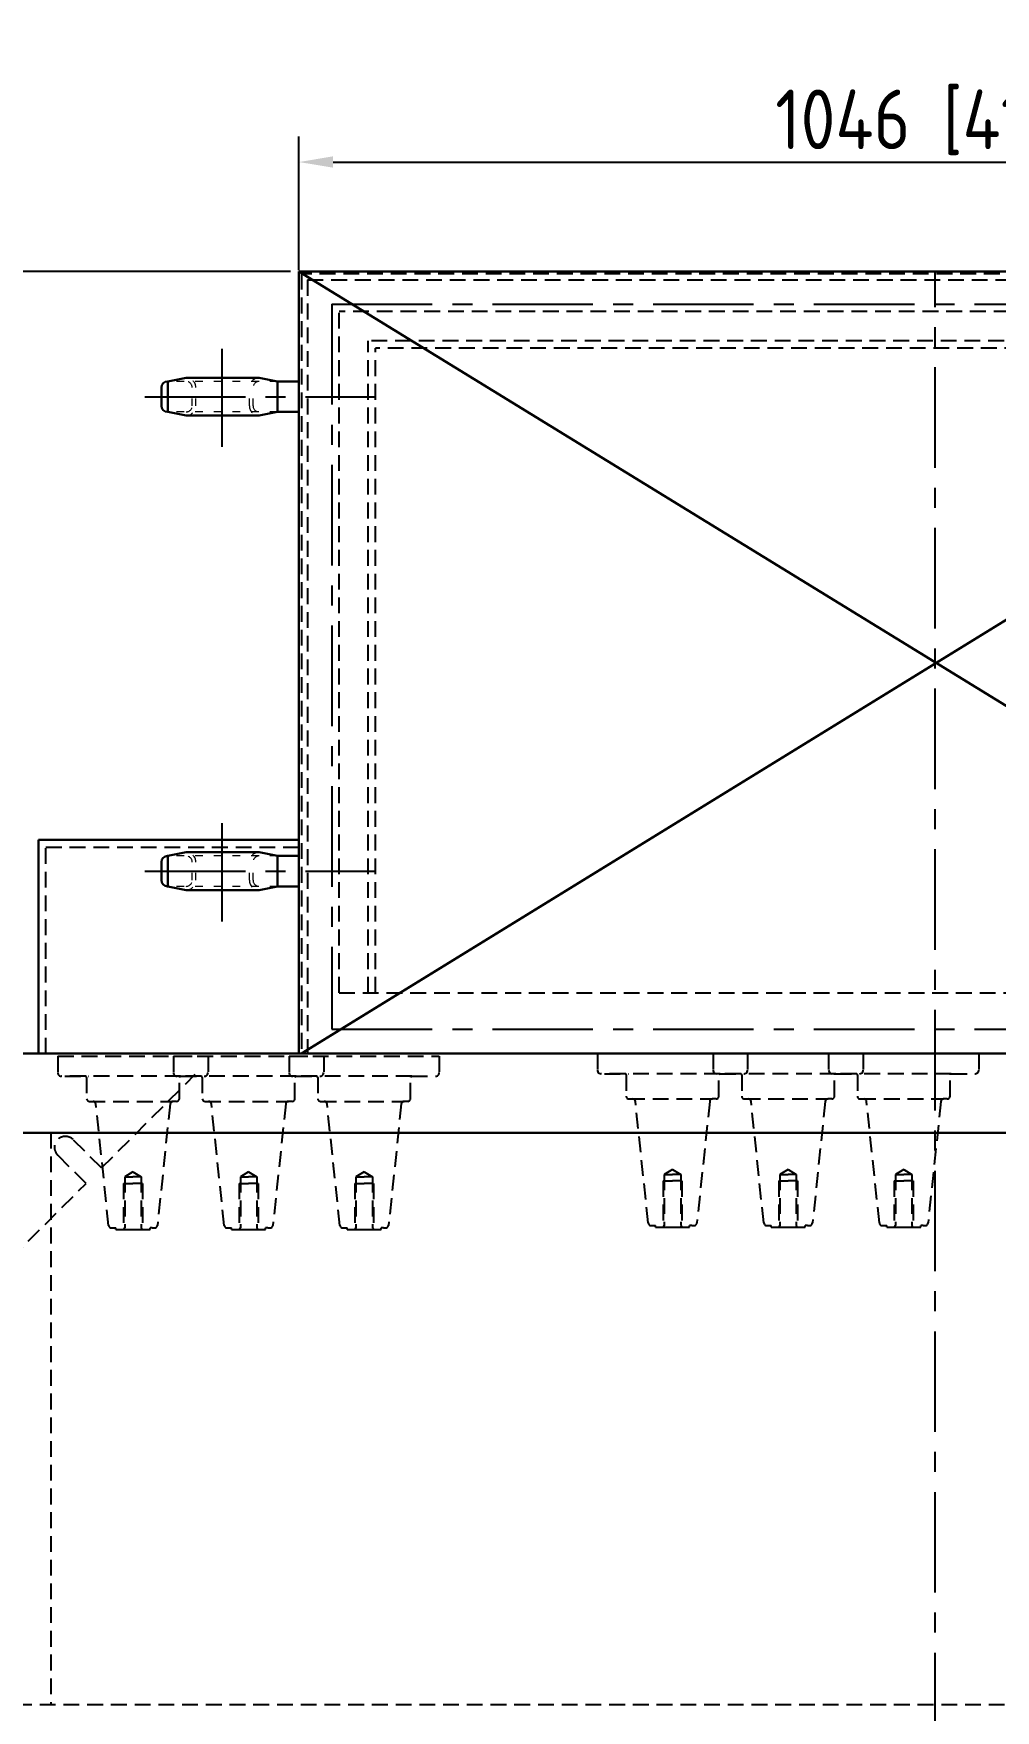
# Model space of a CAD drawing. Header units: millimetres. Extents: x 226184 to 236274, y -181921 to -175474.
# Drawn here: x 227816 to 228606, y -180069 to -178690 of the extents above; entities that cross this region are included whole.
import ezdxf

# ---------------------------------------------------------------- set-up
doc = ezdxf.new("R2010")
doc.units = ezdxf.units.MM
doc.header["$LTSCALE"] = 13
for name, pattern in [('ACAD_ISO03W100', [1.18, 0.47, -0.71]), ('CENTER', [50.8, 31.75, -6.35, 6.35, -6.35]), ('CENTERX2', [101.6, 63.5, -12.7, 12.7, -12.7]), ('DASHED', [0.75, 0.5, -0.25])]:
    doc.linetypes.add(name, pattern=pattern)
doc.layers.get('0').update_dxf_attribs({"color": 1, "linetype": 'CENTER'})
doc.layers.add('1', color=4, linetype='Continuous')
doc.layers.add('4虚线层', color=6, linetype='DASHED')
doc.layers.add('2细实线', color=3, linetype='Continuous', lineweight=20)
doc.layers.add('标注、文本', color=3, linetype='Continuous', lineweight=25)
doc.styles.get("Standard").update_dxf_attribs({"font": 'gbenor.shx', "bigfont": 'gbcbig.shx'})
doc.dimstyles.new('英寸 1-10', dxfattribs={"dimscale": 14, "dimtxt": 3.5, "dimasz": 2, "dimexe": 1.5, "dimexo": 0.5, "dimgap": 0.5, "dimtad": 1, "dimtoh": 1, "dimdec": 1, "dimdsep": 46, "dimtxsty": 'Standard', "dimcen": 2.5, "dimclrd": 3, "dimclre": 3, "dimclrt": 3, "dimadec": 0, "dimazin": 2, "dimtfac": 1, "dimtdec": 1, "dimtmove": 0, "dimatfit": 2, "dimfxl": 1, "dimarcsym": 0})

# ---------------------------------------------------------------- blocks, each defined once
blk = doc.blocks.new('*D178')
at = {"layer": '2细实线', "color": 3, "linetype": 'ByBlock', "lineweight": -2}
for p, q in [((227781.8, -179999.2), (227781.8, -180307.3)), ((229331.8, -179999.2), (229331.8, -180307.3)), ((227809.8, -180286.3), (229303.8, -180286.3))]:
    blk.add_line(p, q, dxfattribs=at)
at = {"layer": '2细实线', "color": 3, "linetype": 'ByBlock'}
for points in [[(227809.8, -180281.7), (227809.8, -180291), (227781.8, -180286.3)], [(229303.8, -180281.7), (229303.8, -180291), (229331.8, -180286.3)]]:
    blk.add_solid(points, dxfattribs=at)
at = {"layer": 'Defpoints', "color": 0, "linetype": 'ByBlock'}
for p in [(227781.8, -179992.2), (229331.8, -179992.2), (229331.8, -180286.3)]:
    blk.add_point(p, dxfattribs=at)
at = {"layer": '2细实线', "color": 3, "linetype": 'ByBlock', "insert": (228556.8, -180253.8), "char_height": 49, "attachment_point": 5}
blk.add_mtext('1550 [61.0]', dxfattribs=at)
blk = doc.blocks.new('*D195')
at = {"layer": '2细实线', "color": 3, "linetype": 'ByBlock', "lineweight": -2}
for p, q in [((227774.8, -179529), (227649.8, -179529)), ((227670.8, -180062), (227670.8, -179571)), ((227966.2, -180104), (227649.8, -180104))]:
    blk.add_line(p, q, dxfattribs=at)
at = {"layer": '2细实线', "color": 3, "linetype": 'ByBlock'}
for points in [[(227663.8, -179571), (227677.8, -179571), (227670.8, -179529)], [(227663.8, -180062), (227677.8, -180062), (227670.8, -180104)]]:
    blk.add_solid(points, dxfattribs=at)
at = {"layer": 'Defpoints', "color": 0, "linetype": 'ByBlock'}
for p in [(227670.8, -179529), (227781.8, -179529), (227973.2, -180104)]:
    blk.add_point(p, dxfattribs=at)
at = {"layer": '2细实线', "color": 3, "linetype": 'ByBlock', "insert": (227625.5, -179816.5), "char_height": 73.5, "attachment_point": 5, "rotation": 90}
blk.add_mtext('575 [22.6]', dxfattribs=at)
blk = doc.blocks.new('*D221')
at = {"layer": '2细实线', "color": 3, "linetype": 'ByBlock', "lineweight": -2}
for p, q in [((228026.8, -178886), (227649.8, -178886)), ((227670.8, -178914), (227670.8, -179501)), ((228014.2, -179529), (227649.8, -179529))]:
    blk.add_line(p, q, dxfattribs=at)
at = {"layer": '2细实线', "color": 3, "linetype": 'ByBlock'}
for points in [[(227666.1, -178914), (227675.5, -178914), (227670.8, -178886)], [(227666.1, -179501), (227675.5, -179501), (227670.8, -179529)]]:
    blk.add_solid(points, dxfattribs=at)
at = {"layer": 'Defpoints', "color": 0, "linetype": 'ByBlock'}
for p in [(228033.8, -178886), (227670.8, -179529), (228021.2, -179529)]:
    blk.add_point(p, dxfattribs=at)
at = {"layer": '2细实线', "color": 3, "linetype": 'ByBlock', "insert": (227638.3, -179207.5), "char_height": 49, "attachment_point": 5, "rotation": 90}
blk.add_mtext('643 [25.3]', dxfattribs=at)
blk = doc.blocks.new('*D222')
at = {"layer": '2细实线', "color": 3, "linetype": 'ByBlock', "lineweight": -2}
for p, q in [((228033.8, -178885), (228033.8, -178775.1)), ((229079.8, -178897.5), (229079.8, -178775.1)), ((228061.8, -178796.1), (229051.8, -178796.1))]:
    blk.add_line(p, q, dxfattribs=at)
at = {"layer": '2细实线', "color": 3, "linetype": 'ByBlock'}
for points in [[(228061.8, -178791.4), (228061.8, -178800.7), (228033.8, -178796.1)], [(229051.8, -178791.4), (229051.8, -178800.7), (229079.8, -178796.1)]]:
    blk.add_solid(points, dxfattribs=at)
at = {"layer": 'Defpoints', "color": 0, "linetype": 'ByBlock'}
for p in [(229079.8, -178796.1), (228033.8, -178892), (229079.8, -178904.5)]:
    blk.add_point(p, dxfattribs=at)
at = {"layer": '2细实线', "color": 3, "linetype": 'ByBlock', "insert": (228556.8, -178763.5), "char_height": 49, "attachment_point": 5}
blk.add_mtext('1046 [41.2]', dxfattribs=at)

msp = doc.modelspace()

# ---------------------------------------------------------------- linework, layer by layer
at = {"color": 7, "linetype": 'ByBlock', "lineweight": 30}
for p, q in [((227781.769, -179528.981), (229331.769, -179528.981)), ((229131.769, -179528.981), (227981.769, -179528.981)), ((227781.769, -179593.981), (229331.769, -179593.981))]:
    msp.add_line(p, q, dxfattribs=at)
at = {"layer": '1', "color": 1, "linetype": 'CENTERX2', "lineweight": -3, "ltscale": 0.1}
for p, q in [((228556.769, -180103.981), (228556.769, -178885.981)), ((228060.769, -178912.981), (229052.769, -178912.981)), ((228060.769, -178912.981), (228060.769, -179508.981)), ((227970.778, -179030.317), (227970.778, -178949.624)), ((227907.157, -178988.981), (228095.769, -178988.981)), ((227970.778, -179420.317), (227970.778, -179339.624)), ((227907.157, -179378.981), (228095.769, -179378.981)), ((228060.769, -179508.981), (229052.769, -179508.981))]:
    msp.add_line(p, q, dxfattribs=at)
at = {"layer": '4虚线层', "ltscale": 2}
for p, q in [((229077.769, -178887.981), (228035.769, -178887.981)), ((228035.769, -178887.981), (228035.769, -179528.981)), ((228040.769, -178892.981), (229072.769, -178892.981)), ((228040.769, -178892.981), (228040.769, -179528.981)), ((228066.769, -179478.981), (228066.769, -178918.981)), ((229046.769, -178918.981), (228066.769, -178918.981)), ((228090.769, -179478.981), (228090.769, -178942.981)), ((229022.769, -178942.981), (228090.769, -178942.981)), ((228096.769, -179478.981), (228096.769, -178948.981)), ((229016.769, -178948.981), (228096.769, -178948.981)), ((227825.769, -179528.981), (227825.769, -179359.291)), ((227825.769, -179359.291), (228033.769, -179359.291)), ((228066.769, -179478.981), (229046.769, -179478.981)), ((227835.631, -179531.023), (227835.631, -179544.566)), ((227835.631, -179531.023), (227959.1, -179531.023)), ((227930.631, -179531.023), (227930.631, -179544.566)), ((227930.631, -179531.023), (228054.1, -179531.023)), ((227959.1, -179531.023), (227959.1, -179544.566)), ((228025.631, -179531.023), (228025.631, -179544.566)), ((228025.631, -179531.023), (228149.1, -179531.023)), ((228054.1, -179531.023), (228054.1, -179544.566)), ((228149.1, -179531.023), (228149.1, -179544.566)), ((228279.076, -179528.981), (228279.076, -179542.525)), ((228279.076, -179528.981), (228402.546, -179528.981)), ((228374.076, -179528.981), (228374.076, -179542.525)), ((228374.076, -179528.981), (228497.546, -179528.981)), ((228402.546, -179528.981), (228402.546, -179542.525)), ((228469.065, -179528.981), (228469.065, -179542.525)), ((228469.065, -179528.981), (228592.534, -179528.981)), ((228497.546, -179528.981), (228497.546, -179542.525)), ((228592.534, -179528.981), (228592.534, -179542.525)), ((227936.447, -179547.542), (227838.607, -179547.542)), ((227841.417, -179547.542), (227861.094, -179547.542)), ((227859.256, -179548.575), (227859.256, -179566.005)), ((227871.489, -179622.973), (227948.48, -179545.981)), ((228031.447, -179547.542), (227933.607, -179547.542)), ((227935.475, -179566.005), (227935.475, -179548.575)), ((227936.417, -179547.542), (227956.094, -179547.542)), ((227936.447, -179547.542), (227956.124, -179547.542)), ((227954.256, -179548.575), (227954.256, -179566.005)), ((228126.447, -179547.542), (228028.607, -179547.542)), ((228030.475, -179566.005), (228030.475, -179548.575)), ((228031.417, -179547.542), (228051.094, -179547.542)), ((228031.447, -179547.542), (228051.124, -179547.542)), ((228049.256, -179548.575), (228049.256, -179566.005)), ((228125.475, -179566.005), (228125.475, -179548.575)), ((228126.447, -179547.542), (228146.124, -179547.542)), ((228379.892, -179545.5), (228282.052, -179545.5)), ((228284.862, -179545.5), (228304.539, -179545.5)), ((228302.701, -179546.533), (228302.701, -179563.963)), ((228474.892, -179545.5), (228377.052, -179545.5)), ((228378.921, -179563.963), (228378.921, -179546.533)), ((228379.862, -179545.5), (228399.539, -179545.5)), ((228379.892, -179545.5), (228399.57, -179545.5)), ((228397.701, -179546.533), (228397.701, -179563.963)), ((228569.881, -179545.5), (228472.041, -179545.5)), ((228473.921, -179563.963), (228473.921, -179546.533)), ((228474.851, -179545.5), (228494.528, -179545.5)), ((228474.892, -179545.5), (228494.57, -179545.5)), ((228492.69, -179546.533), (228492.69, -179563.963)), ((228568.909, -179563.963), (228568.909, -179546.533)), ((228569.881, -179545.5), (228589.559, -179545.5)), ((228305.009, -179566.21), (228373.576, -179566.21)), ((228400.009, -179566.21), (228468.576, -179566.21)), ((228494.998, -179566.21), (228563.565, -179566.21)), ((227861.564, -179568.252), (227930.131, -179568.252)), ((227956.564, -179568.252), (228025.131, -179568.252)), ((228051.564, -179568.252), (228120.131, -179568.252)), ((227829.769, -179593.981), (227829.769, -180063.981)), ((227871.489, -179622.973), (227848.154, -179599.638)), ((227858.761, -179635.701), (227835.426, -179612.366)), ((227890.594, -179630.26), (227890.594, -179672.287)), ((227904.077, -179630.26), (227904.077, -179672.287)), ((227985.594, -179630.26), (227985.594, -179672.287)), ((227999.077, -179630.26), (227999.077, -179672.287)), ((228080.594, -179630.26), (228080.594, -179672.287)), ((228094.077, -179630.26), (228094.077, -179672.287)), ((228333.068, -179633.623), (228333.068, -179671.52)), ((228333.068, -179633.623), (228340.781, -179633.623)), ((228334.039, -179628.218), (228334.039, -179670.245)), ((228348.554, -179633.623), (228340.781, -179633.623)), ((228347.522, -179628.218), (228347.522, -179670.245)), ((228348.554, -179633.623), (228348.554, -179671.52)), ((228428.068, -179633.623), (228428.068, -179671.52)), ((228428.068, -179633.623), (228435.781, -179633.623)), ((228429.039, -179628.218), (228429.039, -179670.245)), ((228443.554, -179633.623), (228435.781, -179633.623)), ((228442.522, -179628.218), (228442.522, -179670.245)), ((228443.554, -179633.623), (228443.554, -179671.52)), ((228523.056, -179633.623), (228523.056, -179671.52)), ((228523.056, -179633.623), (228530.769, -179633.623)), ((228524.028, -179628.218), (228524.028, -179670.245)), ((228538.543, -179633.623), (228530.769, -179633.623)), ((228537.511, -179628.218), (228537.511, -179670.245)), ((228538.543, -179633.623), (228538.543, -179671.52)), ((227783.769, -179710.692), (227858.761, -179635.701)), ((227889.622, -179635.665), (227889.622, -179673.562)), ((227889.622, -179635.665), (227897.335, -179635.665)), ((227905.109, -179635.665), (227897.335, -179635.665)), ((227905.109, -179635.665), (227905.109, -179673.562)), ((227984.622, -179635.665), (227984.622, -179673.562)), ((227984.622, -179635.665), (227992.335, -179635.665)), ((228000.109, -179635.665), (227992.335, -179635.665)), ((228000.109, -179635.665), (228000.109, -179673.562)), ((228079.622, -179635.665), (228079.622, -179673.562)), ((228079.622, -179635.665), (228087.335, -179635.665)), ((228095.109, -179635.665), (228087.335, -179635.665)), ((228095.109, -179635.665), (228095.109, -179673.562)), ((227879.601, -179672.287), (227883.367, -179672.287)), ((227883.367, -179673.562), (227883.367, -179672.287)), ((227890.594, -179672.287), (227889.622, -179673.562)), ((227890.594, -179673.562), (227904.077, -179673.562)), ((227904.077, -179672.287), (227905.109, -179673.562)), ((227913.247, -179672.287), (227911.364, -179672.287)), ((227913.247, -179672.287), (227915.069, -179672.287)), ((227974.601, -179672.287), (227978.367, -179672.287)), ((227978.367, -179673.562), (227978.367, -179672.287)), ((227985.594, -179672.287), (227984.622, -179673.562)), ((227985.594, -179673.562), (227999.077, -179673.562)), ((227999.077, -179672.287), (228000.109, -179673.562)), ((228008.247, -179672.287), (228006.364, -179672.287)), ((228008.247, -179672.287), (228010.069, -179672.287)), ((228069.601, -179672.287), (228073.367, -179672.287)), ((228073.367, -179673.562), (228073.367, -179672.287)), ((228080.594, -179672.287), (228079.622, -179673.562)), ((228080.594, -179673.562), (228094.077, -179673.562)), ((228094.077, -179672.287), (228095.109, -179673.562)), ((228103.247, -179672.287), (228101.364, -179672.287)), ((228103.247, -179672.287), (228105.069, -179672.287)), ((228323.047, -179670.245), (228326.812, -179670.245)), ((228326.812, -179671.52), (228326.812, -179670.245)), ((228334.039, -179670.245), (228333.068, -179671.52)), ((228334.039, -179671.52), (228347.522, -179671.52)), ((228347.522, -179670.245), (228348.554, -179671.52)), ((228356.692, -179670.245), (228354.81, -179670.245)), ((228356.692, -179670.245), (228358.514, -179670.245)), ((228418.047, -179670.245), (228421.812, -179670.245)), ((228421.812, -179671.52), (228421.812, -179670.245)), ((228429.039, -179670.245), (228428.068, -179671.52)), ((228429.039, -179671.52), (228442.522, -179671.52)), ((228442.522, -179670.245), (228443.554, -179671.52)), ((228451.692, -179670.245), (228449.81, -179670.245)), ((228451.692, -179670.245), (228453.514, -179670.245)), ((228513.036, -179670.245), (228516.801, -179670.245)), ((228516.801, -179671.52), (228516.801, -179670.245)), ((228524.028, -179670.245), (228523.056, -179671.52)), ((228524.028, -179671.52), (228537.511, -179671.52)), ((228537.511, -179670.245), (228538.543, -179671.52)), ((228546.681, -179670.245), (228544.799, -179670.245)), ((228546.681, -179670.245), (228548.503, -179670.245)), ((227781.75, -180063.981), (229331.769, -180063.981))]:
    msp.add_line(p, q, dxfattribs=at)
for points in [[(227835.631, -179544.566), (227835.692, -179545.295), (227835.995, -179546.024), (227836.481, -179546.692), (227837.089, -179547.117), (227837.817, -179547.421), (227838.607, -179547.542)], [(227859.256, -179548.575), (227859.134, -179548.028), (227858.77, -179547.664), (227858.224, -179547.542)], [(227930.631, -179544.566), (227930.692, -179545.295), (227930.995, -179546.024), (227931.481, -179546.692), (227932.089, -179547.117), (227932.817, -179547.421), (227933.607, -179547.542)], [(227936.447, -179547.542), (227935.961, -179547.664), (227935.597, -179548.028), (227935.475, -179548.575)], [(227954.256, -179548.575), (227954.134, -179548.028), (227953.77, -179547.664), (227953.224, -179547.542)], [(227956.124, -179547.542), (227956.853, -179547.421), (227957.582, -179547.117), (227958.25, -179546.692), (227958.675, -179546.024), (227958.979, -179545.295), (227959.1, -179544.566)], [(228025.631, -179544.566), (228025.692, -179545.295), (228025.995, -179546.024), (228026.481, -179546.692), (228027.089, -179547.117), (228027.817, -179547.421), (228028.607, -179547.542)], [(228031.447, -179547.542), (228030.961, -179547.664), (228030.597, -179548.028), (228030.475, -179548.575)], [(228049.256, -179548.575), (228049.134, -179548.028), (228048.77, -179547.664), (228048.224, -179547.542)], [(228051.124, -179547.542), (228051.853, -179547.421), (228052.582, -179547.117), (228053.25, -179546.692), (228053.675, -179546.024), (228053.979, -179545.295), (228054.1, -179544.566)], [(228126.447, -179547.542), (228125.961, -179547.664), (228125.597, -179548.028), (228125.475, -179548.575)], [(228146.124, -179547.542), (228146.853, -179547.421), (228147.582, -179547.117), (228148.25, -179546.692), (228148.675, -179546.024), (228148.979, -179545.295), (228149.1, -179544.566)], [(228279.076, -179542.525), (228279.137, -179543.253), (228279.441, -179543.982), (228279.927, -179544.65), (228280.534, -179545.075), (228281.263, -179545.379), (228282.052, -179545.5)], [(228302.701, -179546.533), (228302.58, -179545.986), (228302.215, -179545.622), (228301.669, -179545.5)], [(228374.076, -179542.525), (228374.137, -179543.253), (228374.441, -179543.982), (228374.927, -179544.65), (228375.534, -179545.075), (228376.263, -179545.379), (228377.052, -179545.5)], [(228379.892, -179545.5), (228379.406, -179545.622), (228379.042, -179545.986), (228378.921, -179546.533)], [(228397.701, -179546.533), (228397.58, -179545.986), (228397.215, -179545.622), (228396.669, -179545.5)], [(228399.57, -179545.5), (228400.298, -179545.379), (228401.027, -179545.075), (228401.695, -179544.65), (228402.12, -179543.982), (228402.424, -179543.253), (228402.546, -179542.525)], [(228469.065, -179542.525), (228469.126, -179543.253), (228469.43, -179543.982), (228469.916, -179544.65), (228470.523, -179545.075), (228471.252, -179545.379), (228472.041, -179545.5)], [(228474.892, -179545.5), (228474.406, -179545.622), (228474.042, -179545.986), (228473.921, -179546.533)], [(228492.69, -179546.533), (228492.569, -179545.986), (228492.204, -179545.622), (228491.658, -179545.5)], [(228494.57, -179545.5), (228495.298, -179545.379), (228496.027, -179545.075), (228496.695, -179544.65), (228497.12, -179543.982), (228497.424, -179543.253), (228497.546, -179542.525)], [(228569.881, -179545.5), (228569.395, -179545.622), (228569.031, -179545.986), (228568.909, -179546.533)], [(228589.559, -179545.5), (228590.287, -179545.379), (228591.016, -179545.075), (228591.684, -179544.65), (228592.109, -179543.982), (228592.413, -179543.253), (228592.534, -179542.525)], [(227859.256, -179566.005), (227859.377, -179566.673), (227859.681, -179567.341), (227860.167, -179567.827), (227860.835, -179568.131), (227861.564, -179568.252)], [(227933.167, -179568.252), (227933.896, -179568.131), (227934.504, -179567.827), (227934.989, -179567.341), (227935.354, -179566.673), (227935.475, -179566.005)], [(227954.256, -179566.005), (227954.377, -179566.673), (227954.681, -179567.341), (227955.167, -179567.827), (227955.835, -179568.131), (227956.564, -179568.252)], [(228028.167, -179568.252), (228028.896, -179568.131), (228029.504, -179567.827), (228029.989, -179567.341), (228030.354, -179566.673), (228030.475, -179566.005)], [(228049.256, -179566.005), (228049.377, -179566.673), (228049.681, -179567.341), (228050.167, -179567.827), (228050.835, -179568.131), (228051.564, -179568.252)], [(228123.167, -179568.252), (228123.896, -179568.131), (228124.504, -179567.827), (228124.989, -179567.341), (228125.354, -179566.673), (228125.475, -179566.005)], [(228302.701, -179563.963), (228302.823, -179564.631), (228303.126, -179565.299), (228303.612, -179565.785), (228304.28, -179566.089), (228305.009, -179566.21)], [(228320.8, -179668.18), (228310.293, -179568.275), (228310.111, -179567.607), (228309.746, -179567.061), (228309.26, -179566.635), (228308.653, -179566.332), (228307.985, -179566.21)], [(228376.613, -179566.21), (228373.576, -179566.21), (228372.908, -179566.332), (228372.361, -179566.635), (228371.815, -179567.061), (228371.511, -179567.607), (228371.329, -179568.275), (228360.822, -179668.18)], [(228376.613, -179566.21), (228377.342, -179566.089), (228377.949, -179565.785), (228378.435, -179565.299), (228378.799, -179564.631), (228378.921, -179563.963)], [(228397.701, -179563.963), (228397.823, -179564.631), (228398.126, -179565.299), (228398.612, -179565.785), (228399.28, -179566.089), (228400.009, -179566.21)], [(228415.8, -179668.18), (228405.293, -179568.275), (228405.111, -179567.607), (228404.746, -179567.061), (228404.26, -179566.635), (228403.653, -179566.332), (228402.985, -179566.21)], [(228471.613, -179566.21), (228468.576, -179566.21), (228467.908, -179566.332), (228467.361, -179566.635), (228466.815, -179567.061), (228466.511, -179567.607), (228466.329, -179568.275), (228455.822, -179668.18)], [(228471.613, -179566.21), (228472.342, -179566.089), (228472.949, -179565.785), (228473.435, -179565.299), (228473.799, -179564.631), (228473.921, -179563.963)], [(228492.69, -179563.963), (228492.812, -179564.631), (228493.115, -179565.299), (228493.601, -179565.785), (228494.269, -179566.089), (228494.998, -179566.21)], [(228510.788, -179668.18), (228500.282, -179568.275), (228500.1, -179567.607), (228499.735, -179567.061), (228499.249, -179566.635), (228498.642, -179566.332), (228497.974, -179566.21)], [(228566.602, -179566.21), (228563.565, -179566.21), (228562.897, -179566.332), (228562.35, -179566.635), (228561.804, -179567.061), (228561.5, -179567.607), (228561.318, -179568.275), (228550.811, -179668.18)], [(228566.602, -179566.21), (228567.33, -179566.089), (228567.938, -179565.785), (228568.424, -179565.299), (228568.788, -179564.631), (228568.909, -179563.963)], [(227877.354, -179670.222), (227866.848, -179570.317), (227866.665, -179569.649), (227866.301, -179569.102), (227865.815, -179568.677), (227865.208, -179568.374), (227864.54, -179568.252)], [(227933.167, -179568.252), (227930.131, -179568.252), (227929.463, -179568.374), (227928.916, -179568.677), (227928.37, -179569.102), (227928.066, -179569.649), (227927.884, -179570.317), (227917.377, -179670.222)], [(227972.354, -179670.222), (227961.848, -179570.317), (227961.665, -179569.649), (227961.301, -179569.102), (227960.815, -179568.677), (227960.208, -179568.374), (227959.54, -179568.252)], [(228028.167, -179568.252), (228025.131, -179568.252), (228024.463, -179568.374), (228023.916, -179568.677), (228023.37, -179569.102), (228023.066, -179569.649), (228022.884, -179570.317), (228012.377, -179670.222)], [(228067.354, -179670.222), (228056.848, -179570.317), (228056.665, -179569.649), (228056.301, -179569.102), (228055.815, -179568.677), (228055.208, -179568.374), (228054.54, -179568.252)], [(228123.167, -179568.252), (228120.131, -179568.252), (228119.463, -179568.374), (228118.916, -179568.677), (228118.37, -179569.102), (228118.066, -179569.649), (228117.884, -179570.317), (228107.377, -179670.222)], [(227897.335, -179626.191), (227890.594, -179630.26), (227897.335, -179630.26)], [(227897.335, -179626.191), (227904.077, -179630.26), (227897.335, -179630.26)], [(227992.335, -179626.191), (227985.594, -179630.26), (227992.335, -179630.26)], [(227992.335, -179626.191), (227999.077, -179630.26), (227992.335, -179630.26)], [(228087.335, -179626.191), (228080.594, -179630.26), (228087.335, -179630.26)], [(228087.335, -179626.191), (228094.077, -179630.26), (228087.335, -179630.26)], [(228340.781, -179624.149), (228334.039, -179628.218), (228340.781, -179628.218)], [(228340.781, -179624.149), (228347.522, -179628.218), (228340.781, -179628.218)], [(228435.781, -179624.149), (228429.039, -179628.218), (228435.781, -179628.218)], [(228435.781, -179624.149), (228442.522, -179628.218), (228435.781, -179628.218)], [(228530.769, -179624.149), (228524.028, -179628.218), (228530.769, -179628.218)], [(228530.769, -179624.149), (228537.511, -179628.218), (228530.769, -179628.218)], [(227877.354, -179670.222), (227877.536, -179670.89), (227877.84, -179671.437), (227878.387, -179671.922), (227878.994, -179672.165), (227879.601, -179672.287)], [(227883.367, -179673.562), (227911.364, -179673.562), (227911.364, -179672.287)], [(227915.069, -179672.287), (227915.737, -179672.165), (227916.345, -179671.922), (227916.83, -179671.437), (227917.195, -179670.89), (227917.377, -179670.222)], [(227972.354, -179670.222), (227972.536, -179670.89), (227972.84, -179671.437), (227973.387, -179671.922), (227973.994, -179672.165), (227974.601, -179672.287)], [(227978.367, -179673.562), (228006.364, -179673.562), (228006.364, -179672.287)], [(228010.069, -179672.287), (228010.737, -179672.165), (228011.345, -179671.922), (228011.83, -179671.437), (228012.195, -179670.89), (228012.377, -179670.222)], [(228067.354, -179670.222), (228067.536, -179670.89), (228067.84, -179671.437), (228068.387, -179671.922), (228068.994, -179672.165), (228069.601, -179672.287)], [(228073.367, -179673.562), (228101.364, -179673.562), (228101.364, -179672.287)], [(228105.069, -179672.287), (228105.737, -179672.165), (228106.345, -179671.922), (228106.83, -179671.437), (228107.195, -179670.89), (228107.377, -179670.222)], [(228320.8, -179668.18), (228320.982, -179668.848), (228321.285, -179669.395), (228321.832, -179669.881), (228322.439, -179670.124), (228323.047, -179670.245)], [(228326.812, -179671.52), (228354.81, -179671.52), (228354.81, -179670.245)], [(228358.514, -179670.245), (228359.183, -179670.124), (228359.79, -179669.881), (228360.276, -179669.395), (228360.64, -179668.848), (228360.822, -179668.18)], [(228415.8, -179668.18), (228415.982, -179668.848), (228416.285, -179669.395), (228416.832, -179669.881), (228417.439, -179670.124), (228418.047, -179670.245)], [(228421.812, -179671.52), (228449.81, -179671.52), (228449.81, -179670.245)], [(228453.514, -179670.245), (228454.183, -179670.124), (228454.79, -179669.881), (228455.276, -179669.395), (228455.64, -179668.848), (228455.822, -179668.18)], [(228510.788, -179668.18), (228510.971, -179668.848), (228511.274, -179669.395), (228511.821, -179669.881), (228512.428, -179670.124), (228513.036, -179670.245)], [(228516.801, -179671.52), (228544.799, -179671.52), (228544.799, -179670.245)], [(228548.503, -179670.245), (228549.171, -179670.124), (228549.779, -179669.881), (228550.265, -179669.395), (228550.629, -179668.848), (228550.811, -179668.18)]]:
    msp.add_lwpolyline(points, dxfattribs=at)
msp.add_arc((227841.79, -179606.002), 9, 45, 225, dxfattribs=at)
at = {"layer": '标注、文本', "color": 4, "lineweight": 30}
for p, q in [((229079.769, -178885.981), (228033.769, -178885.981)), ((228033.769, -178885.981), (228033.769, -179528.981)), ((228033.769, -178885.981), (229079.769, -179528.981)), ((228035.769, -179528.981), (229079.769, -178885.981)), ((227941.028, -178973.481), (227926.028, -178976.481)), ((227941.028, -178973.481), (228001.028, -178973.481)), ((228016.028, -178976.481), (228001.028, -178973.481)), ((227920.787, -178996.481), (227920.787, -178981.481)), ((227926.028, -179001.481), (227926.028, -178976.481)), ((228033.769, -178976.481), (228016.028, -178976.481)), ((228016.028, -179001.481), (228016.028, -178976.481)), ((227941.028, -179004.481), (227926.028, -179001.481)), ((228001.028, -179004.481), (228016.028, -179001.481)), ((228033.769, -179001.481), (228016.028, -179001.481)), ((227941.028, -179004.481), (228001.028, -179004.481)), ((227819.769, -179528.981), (227819.769, -179353.291)), ((227819.769, -179353.291), (228033.769, -179353.291)), ((227920.787, -179386.481), (227920.787, -179371.481)), ((227941.028, -179363.481), (227926.028, -179366.481)), ((227926.028, -179391.481), (227926.028, -179366.481)), ((227941.028, -179363.481), (228001.028, -179363.481)), ((228016.028, -179366.481), (228001.028, -179363.481)), ((228033.769, -179366.481), (228016.028, -179366.481)), ((228016.028, -179391.481), (228016.028, -179366.481)), ((227941.028, -179394.481), (227926.028, -179391.481)), ((227941.028, -179394.481), (228001.028, -179394.481)), ((228001.028, -179394.481), (228016.028, -179391.481)), ((228033.769, -179391.481), (228016.028, -179391.481))]:
    msp.add_line(p, q, dxfattribs=at)
at = {"layer": '标注、文本', "color": 2, "linetype": 'ACAD_ISO03W100', "lineweight": 18}
for p, q in [((228016.028, -178976.481), (227925.787, -178976.481)), ((227946.028, -178996.481), (227946.028, -178981.481)), ((227949.028, -178996.481), (227949.028, -178981.481)), ((227993.028, -178996.481), (227993.028, -178981.481)), ((227996.028, -178996.481), (227996.028, -178981.481)), ((228016.028, -179001.481), (227925.787, -179001.481)), ((228016.028, -179366.481), (227925.787, -179366.481)), ((227946.028, -179386.481), (227946.028, -179371.481)), ((227949.028, -179386.481), (227949.028, -179371.481)), ((227993.028, -179386.481), (227993.028, -179371.481)), ((227996.028, -179386.481), (227996.028, -179371.481)), ((228016.028, -179391.481), (227925.787, -179391.481))]:
    msp.add_line(p, q, dxfattribs=at)
for centre, radius, start, end in [((227941.028, -178981.481), 8, 0, 90), ((228001.028, -178981.481), 8, 90, 180), ((227941.028, -178981.481), 5, 0, 90), ((228001.028, -178981.481), 5, 90, 180), ((227941.028, -178996.481), 5, 270, 0), ((227941.028, -178996.481), 8, 270, 0), ((228001.028, -178996.481), 8, 180, 270), ((228001.028, -178996.481), 5, 180, 270), ((227941.028, -179371.481), 8, 0, 90), ((227941.028, -179371.481), 5, 0, 90), ((228001.028, -179371.481), 8, 90, 180), ((228001.028, -179371.481), 5, 90, 180), ((227941.028, -179386.481), 5, 270, 0), ((227941.028, -179386.481), 8, 270, 0), ((228001.028, -179386.481), 8, 180, 270), ((228001.028, -179386.481), 5, 180, 270)]:
    msp.add_arc(centre, radius, start, end, dxfattribs=at)
at = {"layer": '标注、文本', "color": 4, "lineweight": 30}
for centre, start, end in [((227925.787, -178981.481), 90, 180), ((227925.787, -178996.481), 180, 270), ((227925.787, -179371.481), 90, 180), ((227925.787, -179386.481), 180, 270)]:
    msp.add_arc(centre, 5, start, end, dxfattribs=at)

# ---------------------------------------------------------------- dimensions: what is measured, and where the dimension line sits
at = {"layer": '2细实线', "linetype": 'ByBlock'}
for base, p1, p2, picture, middle in [((229079.769, -178796.057), (228033.769, -178892.008), (229079.769, -178904.501), '*D222', (228556.769, -178763.536)), ((229331.769, -180286.337), (227781.769, -179992.208), (229331.769, -179992.208), '*D178', (228556.769, -180253.816))]:
    dim = msp.add_linear_dim(base=base, p1=p1, p2=p2, dimstyle='英寸 1-10', dxfattribs=at)
    dim.commit()
    dim.dimension.update_dxf_attribs({"geometry": picture, "text_midpoint": middle})
dim = msp.add_linear_dim(base=(227670.794, -179528.981), p1=(228033.769, -178885.981), p2=(228021.162, -179528.981), angle=90, dimstyle='英寸 1-10', dxfattribs=at)
dim.commit()
dim.dimension.update_dxf_attribs({"geometry": '*D221', "text_midpoint": (227638.273, -179207.481)})
dim = msp.add_linear_dim(base=(227670.794, -179528.981), p1=(227973.222, -180103.981), p2=(227781.769, -179528.981), angle=90, dimstyle='英寸 1-10', override={"dimtxt": 5.25, "dimasz": 3}, dxfattribs=at)
dim.commit()
dim.dimension.update_dxf_attribs({"geometry": '*D195', "text_midpoint": (227625.513, -179816.481)})

doc.saveas('drawing.dxf')
